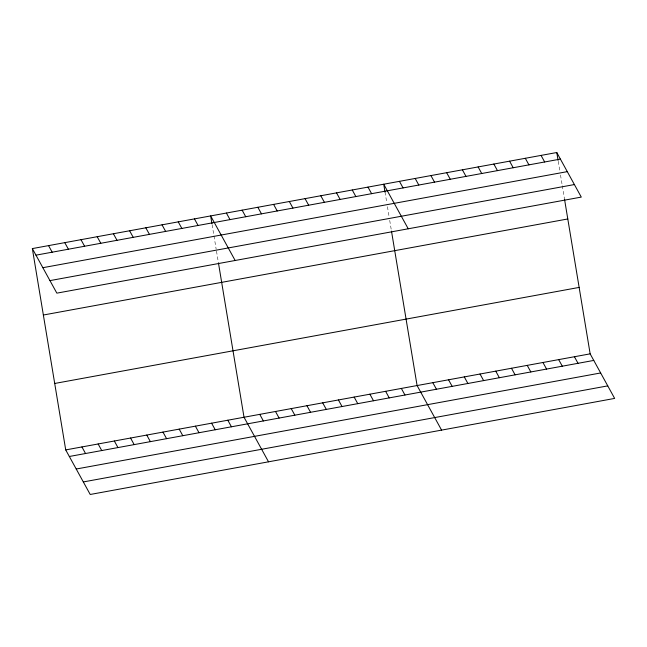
<?xml version="1.0" encoding="UTF-8"?>
<svg xmlns="http://www.w3.org/2000/svg" width="647" height="647" viewBox="0 0 647 647"><rect width="100%" height="100%" fill="white"/><g stroke="black" fill="none" stroke-linecap="round" stroke-linejoin="round"><path stroke-width="0.49" stroke-dasharray="3.23 2.43" d="M558.24 161.321L559.857 171.091M560.504 174.997L562.13 184.767M562.292 185.746L564.556 199.422M385.014 192.038L386.801 202.786M387.448 206.692L389.065 216.462M389.712 220.376L391.33 230.146M212.111 224.719L216.163 249.144M216.486 251.093L218.265 261.841"/><path stroke-width="0.97" d="M32.35 248.585L556.784 152.522L581.281 197.092L56.847 293.148L32.35 248.585L65.719 449.908L90.216 494.478L614.65 398.415L590.153 353.852L564.556 199.422M35.965 255.161L560.399 159.097M42.856 267.696L567.29 171.641M49.956 280.612L574.39 184.557M43.357 315.016L567.791 218.961M54.704 383.469L579.138 287.414M65.719 449.908L590.153 353.852M69.334 456.483L593.768 360.428M76.225 469.018L600.659 372.963M83.326 481.934L607.759 385.879M541.054 155.409L544.669 161.985M525.315 158.289L528.931 164.864M509.585 161.168L513.2 167.743M493.855 164.055L497.47 170.63M478.117 166.934L481.732 173.509M574.415 356.732L578.03 363.307M462.387 169.813L466.002 176.388M558.684 359.619L562.3 366.194M446.656 172.7L450.272 179.276M542.954 362.498L546.569 369.073M430.918 175.58L434.533 182.155M527.216 365.377L530.831 371.952M415.188 178.459L418.803 185.034M511.486 368.264L515.101 374.839M399.45 181.346L403.065 187.921M495.748 371.143L499.363 377.719M408.225 228.787L383.72 184.225L385.014 192.038M480.017 374.023L483.632 380.598M367.989 187.104L371.604 193.679M464.287 376.902L467.902 383.485M352.251 189.983L355.866 196.567M448.549 379.789L452.164 386.364M336.521 192.871L340.136 199.446M432.819 382.668L436.434 389.243M320.791 195.75L324.406 202.325M441.586 430.118L417.089 385.547L391.492 231.125M305.052 198.629L308.668 205.204M401.35 388.435L404.965 395.01M289.322 201.516L292.937 208.091M385.62 391.314L389.235 397.889M273.592 204.395L277.207 210.971M369.89 394.193L373.505 400.768M257.854 207.275L261.469 213.85M354.152 397.08L357.767 403.655M242.124 210.162L245.739 216.737M338.421 399.959L342.037 406.534M226.393 213.041L230.008 219.616M322.691 402.838L326.306 409.414M235.16 260.49L210.655 215.92L211.949 223.741M306.953 405.726L310.568 412.301M194.448 218.888L198.063 225.463M291.223 408.605L294.838 415.18M178.24 221.864L181.856 228.44M275.493 411.484L279.108 418.059M162.025 224.832L165.64 231.408M259.754 414.371L263.369 420.946M145.818 227.801L149.433 234.376M268.521 461.812L244.024 417.25L218.427 262.819M129.61 230.769L133.225 237.344M227.817 420.218L231.432 426.794M113.395 233.737L117.01 240.312M211.601 423.187L215.216 429.762M97.187 236.705L100.803 243.28M195.394 426.155L199.009 432.73M80.98 239.673L84.595 246.248M179.187 429.123L182.802 435.698M64.773 242.641L68.388 249.216M162.971 432.091L166.586 438.674M48.557 245.609L52.172 252.193M146.764 435.067L150.379 441.642M130.557 438.035L134.172 444.61M114.341 441.003L117.956 447.578M98.134 443.971L101.749 450.547M81.926 446.94L85.541 453.515M556.784 152.522L558.078 160.343"/></g></svg>
